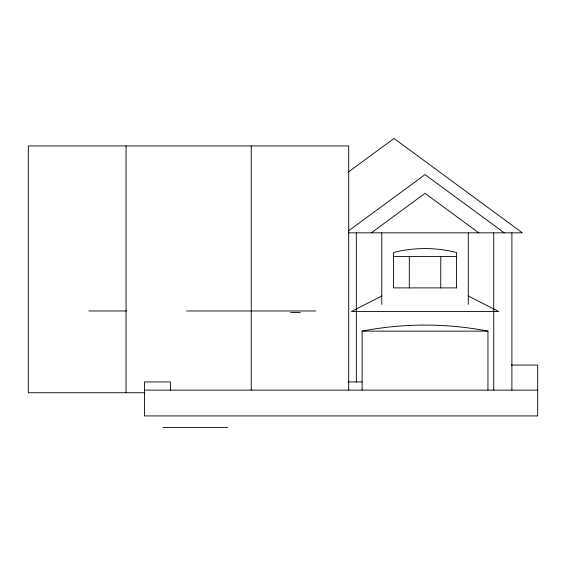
<?xml version="1.0" encoding="UTF-8"?>
<svg xmlns="http://www.w3.org/2000/svg" width="566" height="566" viewBox="0 0 566 566"><rect width="100%" height="100%" fill="white"/><g stroke="black" fill="none" stroke-linecap="round" stroke-linejoin="round"><path stroke-width="0.85" d="M348.614 171.831L394.007 138.465L522.376 232.838L348.387 232.838M348.663 230.758L425.031 174.611L504.228 232.838M371.296 232.838L425.031 193.331L478.772 232.838M381.781 296.011L351.429 311.477L498.66 311.477L468.287 296.011M393.575 256.426L456.493 256.426M88.904 310.967L126.395 310.967M186.653 310.967L315.849 310.967M290.599 312.482L300.192 312.482M362.12 390.123L362.12 331.138L487.949 331.138L487.949 390.123M511.268 365.056L537.7 365.056L537.7 415.925L144.479 415.925L144.479 381.93L170.401 381.93L170.401 390.123M348.083 381.93L362.12 381.93M144.479 390.123L537.7 390.123M144.684 392.747L28.3 392.747L28.3 145.936L348.691 145.936L348.691 390.101M163.121 427.535L227.631 427.535M511.89 232.838L511.89 390.123M493.743 232.838L493.743 390.123M468.287 232.838L468.287 304.409M440.758 256.426L440.758 287.889M409.303 256.426L409.303 287.889M381.781 232.838L381.781 304.409M356.318 232.838L356.318 382.17M251.254 145.936L251.254 390.101M126.055 145.936L126.055 392.747M362.12 331.138A329.511 329.511 0 0 1 487.949 331.138M456.493 287.889L393.575 287.889L393.575 252.5A127.796 127.796 0 0 1 456.493 252.5L456.493 287.889"/></g></svg>
